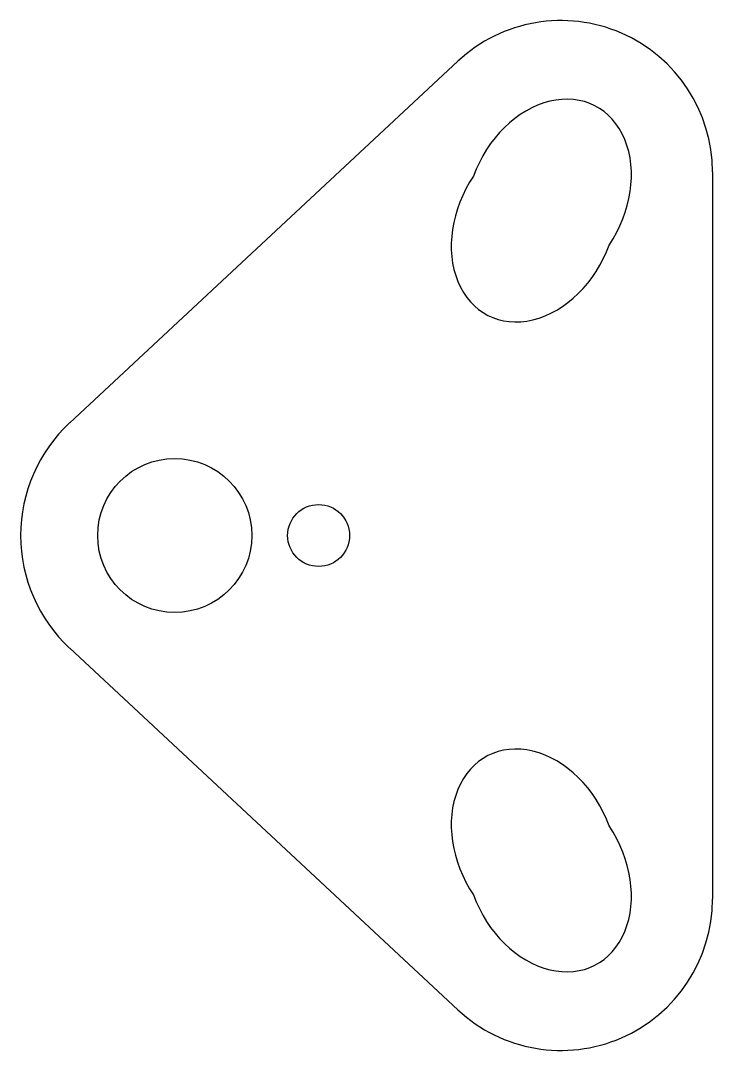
# Model space of a CAD drawing. Header units: inches. Extents: x -0.5 to 1.74, y -1.67 to 1.67.
import ezdxf

# ---------------------------------------------------------------- set-up
doc = ezdxf.new("R2010")
doc.units = ezdxf.units.IN
doc.header["$MEASUREMENT"] = 0

msp = doc.modelspace()

# ---------------------------------------------------------------- linework, layer by layer
at = {"color": 7, "linetype": 'Continuous', "lineweight": 25}
for p, q in [((-0.3408, 0.3658), (0.9185, 1.5392)), ((1.7441, 1.18), (1.7441, -1.18)), ((0.9185, -1.5392), (-0.3408, -0.3658))]:
    msp.add_line(p, q, dxfattribs=at)
for centre, radius in [((0, 0), 0.25), ((0.4667, 0), 0.1005)]:
    msp.add_circle(centre, radius, dxfattribs=at)
for centre, radius, start, end in [((1.2532, 1.18), 0.491, 0, 132.9766), ((0, 0), 0.5, 132.9766, 227.0234), ((1.2532, -1.18), 0.491, 227.0234, 0)]:
    msp.add_arc(centre, radius, start, end, dxfattribs=at)
for centre, major_axis, start_param, end_param in [((1.2134, 1.102), (-0.1491, -0.2927), 1.407915, 4.87527), ((1.1651, 1.0071), (-0.1491, -0.2927), 4.549508, 8.016863), ((1.1651, -1.0071), (-0.1491, 0.2927), 4.549508, 8.016863), ((1.2134, -1.102), (-0.1491, 0.2927), 1.407915, 4.87527)]:
    msp.add_ellipse(centre, major_axis=major_axis, ratio=0.76109, start_param=start_param, end_param=end_param, dxfattribs=at)

doc.saveas('drawing.dxf')
